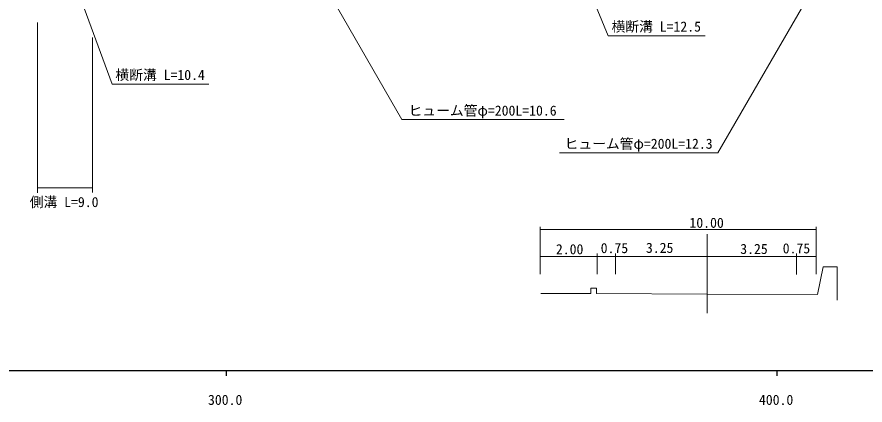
# Model space of a CAD drawing. Units: millimetres, scale not verified. Extents: x 40000 to 680000, y 20000 to 380000.
# Drawn here: x 330056 to 483984, y 198715 to 269161 of the extents above; entities that cross this region are included whole.
import ezdxf
from ezdxf.enums import TextEntityAlignment as Align

# ---------------------------------------------------------------- set-up
doc = ezdxf.new("R2010")
doc.units = ezdxf.units.MM
doc.header["$LTSCALE"] = 1000
doc.layers.add('M-STR-HTXT', color=7, linetype='Continuous', lineweight=13)
doc.layers.add('M-TTL-BAND', color=7, linetype='Continuous', lineweight=25)
doc.styles.add('ＭＳ ゴシック', font='')
doc.styles.get('ＭＳ ゴシック').set_extended_font_data('MS Gothic')

msp = doc.modelspace()

# ---------------------------------------------------------------- linework, layer by layer
at = {"layer": 'M-STR-HTXT'}
for p, q in [((333791, 268179), (333791, 237227)), ((343766, 237293), (343766, 265422)), ((333791, 238130), (343766, 238130)), ((425017, 231053), (425017, 222470)), ((475136, 222468), (475136, 231053)), ((475136, 230553), (425017, 230553)), ((455332, 229721), (455332, 215375)), ((475136, 225696), (425017, 225696)), ((435360, 222444), (435360, 226196)), ((438694, 222461), (438694, 226196)), ((471540, 222437), (471540, 226196))]:
    msp.add_line(p, q, dxfattribs=at)
for points in [[(338437, 281151), (347333, 256935), (364900, 256935)], [(432013, 278657), (437383, 265708), (454950, 265708)], [(385050, 276455), (399928, 250558), (429388, 250558)], [(474882, 274955), (457274, 244489), (428538, 244489)], [(425120, 218944), (434208, 218944), (434208, 219918), (435255, 219918), (435255, 218933), (455275, 218868), (475335, 218800), (476403, 223828), (478950, 223828), (478950, 217748)]]:
    msp.add_lwpolyline(points, dxfattribs=at)
at = {"layer": 'M-TTL-BAND'}
for p, q in [((40000, 205000), (579000, 205000)), ((368000, 205000), (368000, 204000)), ((468000, 205000), (468000, 204000))]:
    msp.add_line(p, q, dxfattribs=at)

# ---------------------------------------------------------------- texts
at = {"layer": 'M-STR-HTXT', "style": 'ＭＳ ゴシック'}
for s, p in [('横断溝 L=12.5', (446093, 267420)), ('横断溝 L=10.4', (356043, 258647)), ('ヒューム管φ=200L=10.6', (414572, 252168)), ('ヒューム管φ=200L=12.3', (442887, 246153)), ('側溝 L=9.0', (338618, 235567)), ('10.00', (455232, 231803)), ('2.00', (430369, 227005)), ('0.75', (438497, 227214)), ('3.25', (446707, 227255)), ('3.25', (463827, 227061)), ('0.75', (471533, 227160))]:
    msp.add_text(s, height=1833, dxfattribs=at).set_placement(p, align=Align.MIDDLE_CENTER)
at = {"layer": 'M-TTL-BAND', "style": 'ＭＳ ゴシック'}
for s, p in [('300.0', (367844, 198195)), ('400.0', (467844, 198195))]:
    msp.add_text(s, height=1833, dxfattribs=at).set_placement(p, align=Align.BOTTOM_CENTER)

doc.saveas('drawing.dxf')
